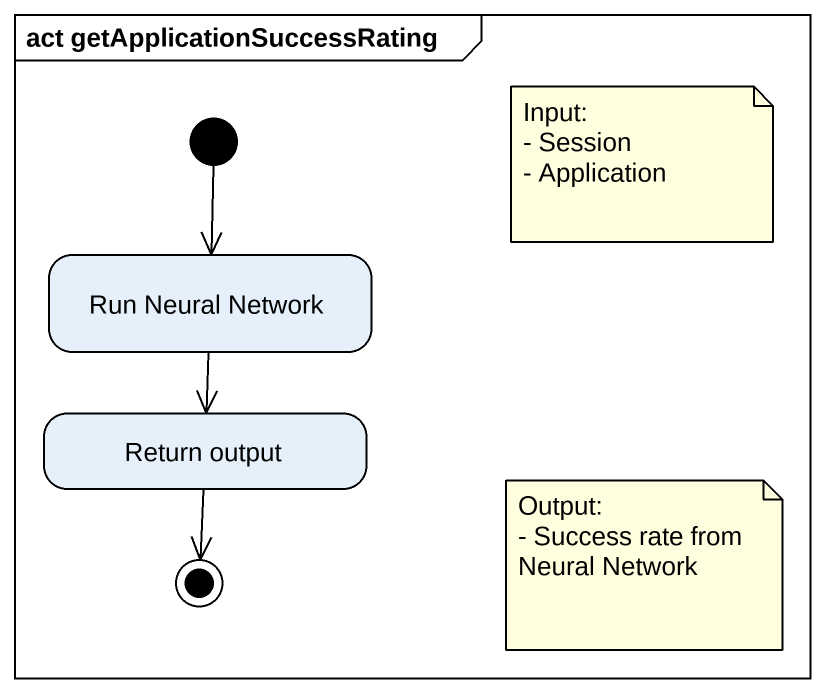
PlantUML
@startuml
mainframe act getApplicationSuccessRating
hide empty description
state "Run Neural Network" as Run_Neural_Network
state "Return output" as Return_output
[*] --> Run_Neural_Network
Run_Neural_Network --> Return_output
Return_output --> [*]
note as N1
  Input:
  - Session
  - Application
end note
note as N2
  Output:
  - Success rate from Neural Network
end note
@enduml
